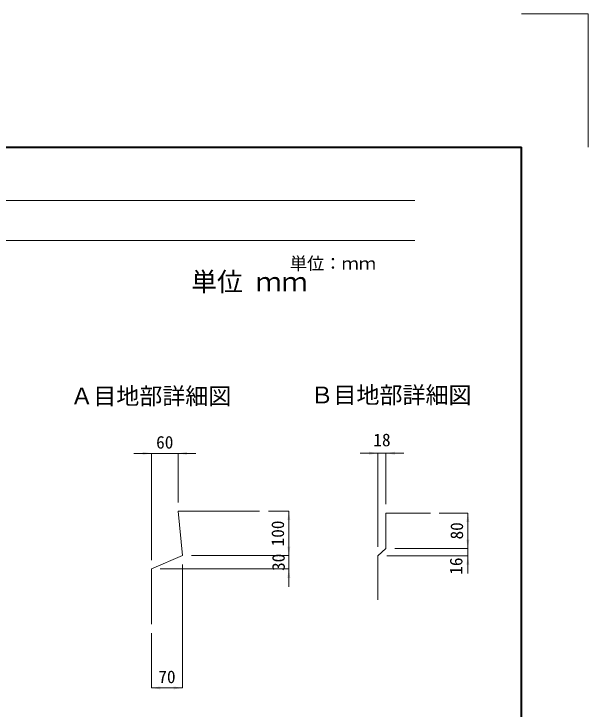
# Model space of a CAD drawing. Units: millimetres at full size. Extents: x 5964 to 125098, y -10801 to 28073.
# Drawn here: x 32305 to 33598, y -3849 to -2283 of the extents above; entities that cross this region are included whole.
import ezdxf
from ezdxf.enums import TextEntityAlignment as Align

# ---------------------------------------------------------------- set-up
doc = ezdxf.new("R2010")
doc.units = ezdxf.units.MM
doc.header["$LTSCALE"] = 19
for name, color, linetype, lineweight in [('0_2', 7, 'Continuous', 20), ('Defpoints_3', 7, 'Continuous', 13), ('図枠', 7, 'Continuous', 5), ('寸法線', 7, 'Continuous', 9), ('本体', 2, 'Continuous', 9)]:
    doc.layers.add(name, color=color, linetype=linetype, lineweight=lineweight)
doc.styles.add('ＭＳ ゴシック', font='')
doc.styles.get('ＭＳ ゴシック').set_extended_font_data('MS Gothic')

# ---------------------------------------------------------------- blocks, each defined once
blk = doc.blocks.new('filled_arrow')
at = {"color": 0, "linetype": 'Continuous', "lineweight": -2}
blk.add_solid([(7.5, 1.25), (0, 0), (7.5, -1.25)], dxfattribs=at)

msp = doc.modelspace()

# ---------------------------------------------------------------- linework, layer by layer
at = {"layer": 'Defpoints_3'}
for p in [(33448.04, -2283.34), (33598.04, -2583.34)]:
    msp.add_line(p, (33598.04, -2283.34), dxfattribs=at)
at = {"layer": '図枠', "lineweight": 40}
for p in [(29293.04, -2583.34), (33448.04, -5283.34)]:
    msp.add_line(p, (33448.04, -2583.34), dxfattribs=at)
at = {"layer": '図枠', "lineweight": 13}
for p, q in [((29533.04, -2703.34), (33208.04, -2703.34)), ((29533.04, -2793.34), (33208.04, -2793.34))]:
    msp.add_line(p, q, dxfattribs=at)
at = {"layer": '寸法線'}
for p, q in [((32574.57, -3273), (32714.57, -3273)), ((32614.57, -3513.36), (32614.57, -3273)), ((32674.57, -3383.36), (32674.57, -3273)), ((33084.81, -3272.68), (33182.81, -3272.68)), ((33124.81, -3483.47), (33124.81, -3272.68)), ((33142.81, -3387.48), (33142.81, -3272.68)), ((32878.27, -3403.36), (32924.01, -3403.36)), ((32924.01, -3403.36), (32924.01, -3503.36)), ((33262.95, -3407.48), (33327.19, -3407.48)), ((33327.19, -3407.48), (33327.19, -3487.47)), ((33327.19, -3447.47), (33327.19, -3543.47)), ((32924.01, -3463.36), (32924.01, -3573.36)), ((33162.81, -3487.47), (33327.19, -3487.47)), ((33162.81, -3487.47), (33327.19, -3487.47)), ((32704.58, -3503.36), (32924.01, -3503.36)), ((32704.58, -3503.36), (32924.01, -3503.36)), ((33144.81, -3503.47), (33327.19, -3503.47)), ((32634.57, -3533.36), (32924.01, -3533.36)), ((32684.58, -3523.36), (32684.58, -3801.22)), ((32614.57, -3677.7), (32614.57, -3801.22)), ((32614.57, -3801.22), (32684.58, -3801.22))]:
    msp.add_line(p, q, dxfattribs=at)
at = {"layer": '本体', "lineweight": 20}
for p, q in [((32858.27, -3403.36), (32674.57, -3403.36)), ((32674.57, -3403.36), (32684.58, -3503.36)), ((33142.81, -3407.48), (33142.81, -3487.47)), ((33142.81, -3407.48), (33242.95, -3407.48)), ((33124.81, -3503.47), (33142.81, -3487.47)), ((32684.58, -3503.36), (32614.57, -3533.36)), ((33124.81, -3602.58), (33124.81, -3503.47)), ((32614.57, -3533.36), (32614.57, -3657.7))]:
    msp.add_line(p, q, dxfattribs=at)

# ---------------------------------------------------------------- block references
at = {"layer": '寸法線', "xscale": 2.67, "yscale": 2.67}
for p, rotation in [((32614.57, -3273), 180), ((33124.81, -3272.68), 180), ((32924.01, -3403.36), 270), ((33327.19, -3407.48), 270), ((33327.19, -3487.47), 90), ((33327.19, -3487.47), 90), ((32924.01, -3503.36), 90), ((32924.01, -3503.36), 90), ((33327.19, -3503.47), 270), ((32924.01, -3533.36), 270), ((32684.58, -3801.22), 180)]:
    msp.add_blockref('filled_arrow', p, dxfattribs=dict(at, rotation=rotation))
for p in [(32674.57, -3273), (33142.81, -3272.68), (32614.57, -3801.22)]:
    msp.add_blockref('filled_arrow', p, dxfattribs=at)

# ---------------------------------------------------------------- texts
at = {"layer": '0_2', "style": 'ＭＳ ゴシック'}
for s, height, p in [('単位 ｍｍ', 42.72, (32703.97, -2920.63)), ('Ａ目地部詳細図', 37.98, (32431.88, -3174.31)), ('Ｂ目地部詳細図', 37.98, (32972.74, -3171.96))]:
    msp.add_text(s, height=height, dxfattribs=at).set_placement(p, align=Align.BOTTOM_LEFT)
at = {"layer": '図枠', "style": 'ＭＳ ゴシック'}
msp.add_text('単位：ｍｍ', height=28.48, dxfattribs=at).set_placement((33023.34, -2845.34), align=Align.MIDDLE_CENTER)
at = {"layer": '寸法線', "style": 'ＭＳ ゴシック'}
for s, p in [('60', (32644.57, -3248)), ('18', (33133.81, -3242.68)), ('70', (32649.58, -3776.22))]:
    msp.add_text(s, height=28.48, dxfattribs=at).set_placement(p, align=Align.MIDDLE_CENTER)
for s, p in [('100', (32899.01, -3453.36)), ('80', (33302.19, -3447.48)), ('30', (32900.59, -3518.36)), ('16', (33300.75, -3526.88))]:
    msp.add_text(s, height=28.48, rotation=90, dxfattribs=at).set_placement(p, align=Align.MIDDLE_CENTER)

doc.saveas('drawing.dxf')
